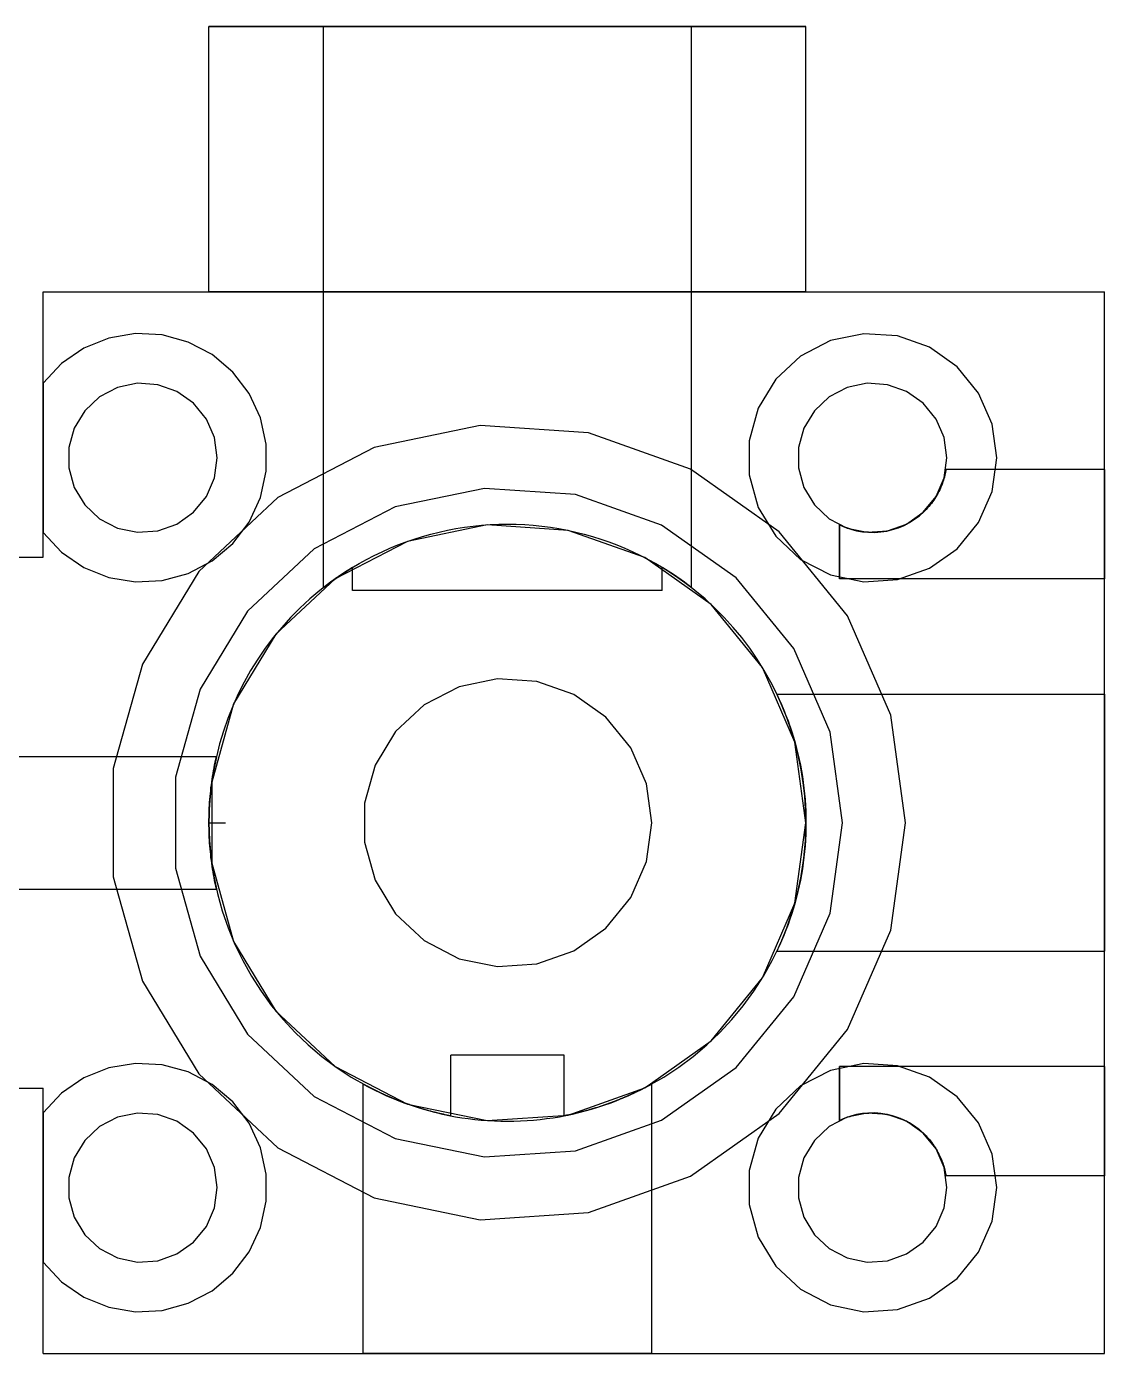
# Model space of a CAD drawing. Header units: millimetres. Extents: x 0 to 258, y -49 to 86.
# Drawn here: x 17.5 to 50, y 42.8 to 82.8 of the extents above; entities that cross this region are included whole.
import ezdxf

# ---------------------------------------------------------------- set-up
doc = ezdxf.new("R2010")
doc.units = ezdxf.units.MM
doc.layers.add('TOP_HIDDEN', color=8, linetype='CONTINUOUS')
doc.layers.add('TOP_VISIBLE', color=7, linetype='Continuous')

msp = doc.modelspace()

# ---------------------------------------------------------------- linework, layer by layer
at = {"layer": 'TOP_HIDDEN'}
for points in [[(41, 82.8), (40.217, 82.8), (39.435, 82.8), (38.652, 82.8), (37.87, 82.8), (37.087, 82.8), (36.304, 82.8), (35.522, 82.8), (34.739, 82.8), (33.957, 82.8), (33.174, 82.8), (32.391, 82.8), (31.609, 82.8), (30.826, 82.8), (30.043, 82.8), (29.261, 82.8), (28.478, 82.8), (27.696, 82.8), (26.913, 82.8), (26.13, 82.8), (25.348, 82.8), (24.565, 82.8), (23.783, 82.8), (23, 82.8)], [(37.55, 82.8), (37.067, 82.8), (36.585, 82.8), (36.102, 82.8), (35.62, 82.8), (35.137, 82.8), (34.654, 82.8), (34.172, 82.8), (33.689, 82.8), (33.207, 82.8), (32.724, 82.8), (32.241, 82.8), (31.759, 82.8), (31.276, 82.8), (30.793, 82.8), (30.311, 82.8), (29.828, 82.8), (29.346, 82.8), (28.863, 82.8), (28.38, 82.8), (27.898, 82.8), (27.415, 82.8), (26.933, 82.8), (26.45, 82.8)], [(26.45, 82.8), (26.691, 82.8), (26.933, 82.8), (27.174, 82.8), (27.415, 82.8), (27.657, 82.8), (27.898, 82.8), (28.139, 82.8), (28.38, 82.8), (28.622, 82.8), (28.863, 82.8), (29.104, 82.8), (29.346, 82.8), (29.587, 82.8), (29.828, 82.8), (30.07, 82.8), (30.311, 82.8), (30.552, 82.8), (30.793, 82.8), (31.035, 82.8), (31.276, 82.8), (31.517, 82.8), (31.759, 82.8), (32, 82.8)], [(26.45, 65.885), (26.45, 82.8)], [(32, 82.8), (32.241, 82.8), (32.483, 82.8), (32.724, 82.8), (32.965, 82.8), (33.207, 82.8), (33.448, 82.8), (33.689, 82.8), (33.93, 82.8), (34.172, 82.8), (34.413, 82.8), (34.654, 82.8), (34.896, 82.8), (35.137, 82.8), (35.378, 82.8), (35.62, 82.8), (35.861, 82.8), (36.102, 82.8), (36.343, 82.8), (36.585, 82.8), (36.826, 82.8), (37.067, 82.8), (37.309, 82.8), (37.55, 82.8)], [(37.55, 65.885), (37.55, 82.8)], [(18, 74.8), (50, 74.8)], [(18, 72.05), (18, 74.8)], [(41, 74.8), (40.217, 74.8), (39.435, 74.8), (38.652, 74.8), (37.87, 74.8), (37.087, 74.8), (36.304, 74.8), (35.522, 74.8), (34.739, 74.8), (33.957, 74.8), (33.174, 74.8), (32.391, 74.8), (31.609, 74.8), (30.826, 74.8), (30.043, 74.8), (29.261, 74.8), (28.478, 74.8), (27.696, 74.8), (26.913, 74.8), (26.13, 74.8), (25.348, 74.8), (24.565, 74.8), (23.783, 74.8), (23, 74.8)], [(23, 74.8), (23.391, 74.8), (23.783, 74.8), (24.174, 74.8), (24.565, 74.8), (24.957, 74.8), (25.348, 74.8), (25.739, 74.8), (26.13, 74.8), (26.522, 74.8), (26.913, 74.8), (27.304, 74.8), (27.696, 74.8), (28.087, 74.8), (28.478, 74.8), (28.87, 74.8), (29.261, 74.8), (29.652, 74.8), (30.043, 74.8), (30.435, 74.8), (30.826, 74.8), (31.217, 74.8), (31.609, 74.8), (32, 74.8)], [(32, 74.8), (32.391, 74.8), (32.783, 74.8), (33.174, 74.8), (33.565, 74.8), (33.957, 74.8), (34.348, 74.8), (34.739, 74.8), (35.13, 74.8), (35.522, 74.8), (35.913, 74.8), (36.304, 74.8), (36.696, 74.8), (37.087, 74.8), (37.478, 74.8), (37.87, 74.8), (38.261, 74.8), (38.652, 74.8), (39.043, 74.8), (39.435, 74.8), (39.826, 74.8), (40.217, 74.8), (40.609, 74.8), (41, 74.8)], [(50, 42.8), (50, 74.8)], [(18, 67.55), (18.555, 66.956), (19.226, 66.496), (19.979, 66.192), (20.781, 66.056), (21.593, 66.097), (22.377, 66.312), (23.097, 66.691), (23.717, 67.216), (24.21, 67.862), (24.553, 68.6), (24.728, 69.394), (24.728, 70.206), (24.553, 71), (24.21, 71.738), (23.717, 72.384), (23.097, 72.909), (22.377, 73.288), (21.593, 73.503), (20.781, 73.544), (19.979, 73.408), (19.226, 73.104), (18.555, 72.644), (18, 72.05)], [(18, 67.55), (18.555, 66.956), (19.226, 66.496), (19.979, 66.192), (20.781, 66.056), (21.593, 66.097), (22.377, 66.312), (23.097, 66.691), (23.717, 67.216), (24.21, 67.862), (24.553, 68.6), (24.728, 69.394), (24.728, 70.206), (24.553, 71), (24.21, 71.738), (23.717, 72.384), (23.097, 72.909), (22.377, 73.288), (21.593, 73.503), (20.781, 73.544), (19.979, 73.408), (19.226, 73.104), (18.555, 72.644), (18, 72.05)], [(46.75, 69.8), (46.611, 70.812), (46.204, 71.748), (45.56, 72.541), (44.725, 73.13), (43.763, 73.472), (42.744, 73.541), (41.744, 73.333), (40.837, 72.864), (40.091, 72.167), (39.56, 71.294), (39.285, 70.311), (39.285, 69.289), (39.56, 68.306), (40.091, 67.433), (40.837, 66.736), (41.744, 66.267), (42.744, 66.059), (43.763, 66.128), (44.725, 66.47), (45.56, 67.059), (46.204, 67.852), (46.611, 68.788), (46.75, 69.8)], [(46.75, 69.8), (46.611, 70.812), (46.204, 71.748), (45.56, 72.541), (44.725, 73.13), (43.763, 73.472), (42.744, 73.541), (41.744, 73.333), (40.837, 72.864), (40.091, 72.167), (39.56, 71.294), (39.285, 70.311), (39.285, 69.289), (39.56, 68.306), (40.091, 67.433), (40.837, 66.736), (41.744, 66.267), (42.744, 66.059), (43.763, 66.128), (44.725, 66.47), (45.56, 67.059), (46.204, 67.852), (46.611, 68.788), (46.75, 69.8)], [(18, 72.05), (18, 67.55)], [(23.25, 69.8), (23.167, 70.407), (22.922, 70.969), (22.536, 71.444), (22.035, 71.798), (21.458, 72.003), (20.846, 72.045), (20.247, 71.92), (19.702, 71.638), (19.255, 71.22), (18.936, 70.696), (18.771, 70.106), (18.771, 69.494), (18.936, 68.904), (19.255, 68.38), (19.702, 67.962), (20.247, 67.68), (20.846, 67.555), (21.458, 67.597), (22.035, 67.802), (22.536, 68.156), (22.922, 68.631), (23.167, 69.193), (23.25, 69.8)], [(45.25, 69.8), (45.167, 70.407), (44.922, 70.969), (44.536, 71.444), (44.035, 71.798), (43.458, 72.003), (42.846, 72.045), (42.247, 71.92), (41.702, 71.638), (41.255, 71.22), (40.936, 70.696), (40.771, 70.106), (40.771, 69.494), (40.936, 68.904), (41.255, 68.38), (41.702, 67.962), (42.247, 67.68), (42.846, 67.555), (43.458, 67.597), (44.035, 67.802), (44.536, 68.156), (44.922, 68.631), (45.167, 69.193), (45.25, 69.8)], [(44, 58.8), (43.555, 62.038), (42.253, 65.035), (40.191, 67.57), (37.521, 69.455), (34.441, 70.549), (31.181, 70.772), (27.981, 70.107), (25.08, 68.604), (22.691, 66.373), (20.993, 63.581), (20.112, 60.434), (20.112, 57.166), (20.993, 54.019), (22.691, 51.227), (25.08, 48.996), (27.981, 47.493), (31.181, 46.828), (34.441, 47.051), (37.521, 48.145), (40.191, 50.03), (42.253, 52.565), (43.555, 55.562), (44, 58.8)], [(45.223, 69.45), (45.222, 69.449), (45.222, 69.448), (45.222, 69.447), (45.222, 69.446), (45.222, 69.445), (45.222, 69.444), (45.221, 69.443), (45.221, 69.442), (45.221, 69.441), (45.221, 69.44), (45.221, 69.438), (45.221, 69.437), (45.22, 69.436), (45.22, 69.435), (45.22, 69.434), (45.22, 69.433), (45.22, 69.432), (45.22, 69.431), (45.219, 69.43), (45.219, 69.429), (45.219, 69.428), (45.219, 69.427), (45.219, 69.426)], [(50, 69.45), (45.223, 69.45)], [(50, 66.15), (50, 66.293), (50, 66.437), (50, 66.58), (50, 66.724), (50, 66.867), (50, 67.011), (50, 67.154), (50, 67.298), (50, 67.441), (50, 67.585), (50, 67.728), (50, 67.872), (50, 68.015), (50, 68.159), (50, 68.302), (50, 68.446), (50, 68.589), (50, 68.733), (50, 68.876), (50, 69.02), (50, 69.163), (50, 69.307), (50, 69.45)], [(50, 69.45), (50, 69.378), (50, 69.307), (50, 69.235), (50, 69.163), (50, 69.091), (50, 69.02), (50, 68.948), (50, 68.876), (50, 68.804), (50, 68.733), (50, 68.661), (50, 68.589), (50, 68.517), (50, 68.446), (50, 68.374), (50, 68.302), (50, 68.23), (50, 68.159), (50, 68.087), (50, 68.015), (50, 67.943), (50, 67.872), (50, 67.8)], [(42.1, 58.8), (41.725, 61.525), (40.63, 64.048), (38.894, 66.181), (36.647, 67.768), (34.055, 68.689), (31.311, 68.876), (28.618, 68.317), (26.176, 67.051), (24.165, 65.174), (22.736, 62.824), (21.994, 60.175), (21.994, 57.425), (22.736, 54.776), (24.165, 52.426), (26.176, 50.549), (28.618, 49.283), (31.311, 48.724), (34.055, 48.911), (36.647, 49.832), (38.894, 51.419), (40.63, 53.552), (41.725, 56.075), (42.1, 58.8)], [(45.057, 68.888), (45.032, 68.834), (45.006, 68.78), (44.978, 68.727), (44.948, 68.675), (44.918, 68.623), (44.886, 68.573), (44.852, 68.523), (44.818, 68.474), (44.782, 68.426), (44.745, 68.379), (44.706, 68.333), (44.667, 68.288), (44.626, 68.245), (44.584, 68.202), (44.541, 68.16), (44.496, 68.12), (44.451, 68.081), (44.405, 68.043), (44.358, 68.006), (44.309, 67.97), (44.26, 67.936), (44.21, 67.903), (44.159, 67.872)], [(32, 67.8), (32.26, 67.796), (32.52, 67.785), (32.779, 67.766), (33.038, 67.74), (33.296, 67.706), (33.552, 67.665), (33.808, 67.617), (34.062, 67.561), (34.314, 67.497), (34.564, 67.427), (34.812, 67.349), (35.058, 67.265), (35.301, 67.173), (35.542, 67.074), (35.779, 66.968), (36.014, 66.855), (36.245, 66.736), (36.472, 66.61), (36.696, 66.478), (36.916, 66.339), (37.132, 66.194), (37.343, 66.042), (37.55, 65.885)], [(44.031, 67.8), (43.949, 67.76), (43.866, 67.723), (43.781, 67.69), (43.695, 67.66), (43.607, 67.634), (43.519, 67.611), (43.43, 67.592), (43.34, 67.576), (43.25, 67.564), (43.159, 67.556), (43.068, 67.551), (42.977, 67.55), (42.886, 67.553), (42.795, 67.559), (42.705, 67.569), (42.615, 67.583), (42.525, 67.601), (42.437, 67.622), (42.349, 67.646), (42.262, 67.674), (42.177, 67.706), (42.093, 67.741), (42.01, 67.78)], [(42.01, 67.78), (42.01, 67.709), (42.01, 67.638), (42.01, 67.567), (42.01, 67.496), (42.01, 67.425), (42.01, 67.354), (42.01, 67.284), (42.01, 67.213), (42.01, 67.142), (42.01, 67.071), (42.01, 67), (42.01, 66.929), (42.01, 66.858), (42.01, 66.788), (42.01, 66.717), (42.01, 66.646), (42.01, 66.575), (42.01, 66.504), (42.01, 66.433), (42.01, 66.363), (42.01, 66.292), (42.01, 66.221), (42.01, 66.15)], [(42.01, 66.15), (42.01, 66.221), (42.01, 66.292), (42.01, 66.363), (42.01, 66.433), (42.01, 66.504), (42.01, 66.575), (42.01, 66.646), (42.01, 66.717), (42.01, 66.788), (42.01, 66.858), (42.01, 66.929), (42.01, 67), (42.01, 67.071), (42.01, 67.142), (42.01, 67.213), (42.01, 67.284), (42.01, 67.354), (42.01, 67.425), (42.01, 67.496), (42.01, 67.567), (42.01, 67.638), (42.01, 67.709), (42.01, 67.78)], [(44.106, 67.841), (44.103, 67.839), (44.1, 67.837), (44.096, 67.835), (44.093, 67.833), (44.09, 67.832), (44.087, 67.83), (44.083, 67.828), (44.08, 67.826), (44.077, 67.824), (44.074, 67.823), (44.07, 67.821), (44.067, 67.819), (44.064, 67.817), (44.06, 67.816), (44.057, 67.814), (44.054, 67.812), (44.051, 67.81), (44.047, 67.809), (44.044, 67.807), (44.041, 67.805), (44.037, 67.803), (44.034, 67.802), (44.031, 67.8)], [(50, 67.8), (50, 67.728), (50, 67.657), (50, 67.585), (50, 67.513), (50, 67.441), (50, 67.37), (50, 67.298), (50, 67.226), (50, 67.154), (50, 67.083), (50, 67.011), (50, 66.939), (50, 66.867), (50, 66.796), (50, 66.724), (50, 66.652), (50, 66.58), (50, 66.509), (50, 66.437), (50, 66.365), (50, 66.293), (50, 66.222), (50, 66.15)], [(18, 66.8), (18, 67.55)], [(0, 66.8), (18, 66.8)], [(27.331, 66.494), (26.992, 66.278), (26.664, 66.048), (26.346, 65.803), (26.04, 65.544), (25.745, 65.271), (25.463, 64.986), (25.194, 64.689), (24.938, 64.38), (24.697, 64.059), (24.47, 63.729), (24.257, 63.388), (24.061, 63.039), (23.88, 62.681), (23.715, 62.315), (23.566, 61.942), (23.435, 61.563), (23.32, 61.179), (23.223, 60.79), (23.143, 60.396), (23.08, 60), (23.036, 59.601), (23.009, 59.201), (23, 58.8)], [(27.326, 66.491), (27.323, 66.489), (27.319, 66.487), (27.316, 66.485), (27.312, 66.483), (27.309, 66.481), (27.305, 66.479), (27.302, 66.476), (27.298, 66.474), (27.295, 66.472), (27.291, 66.47), (27.288, 66.468), (27.284, 66.466), (27.281, 66.464), (27.278, 66.461), (27.274, 66.459), (27.271, 66.457), (27.267, 66.455), (27.264, 66.453), (27.26, 66.451), (27.257, 66.449), (27.253, 66.446), (27.25, 66.444), (27.246, 66.442)], [(37.55, 65.885), (37.513, 65.914), (37.476, 65.942), (37.439, 65.97), (37.402, 65.998), (37.365, 66.026), (37.327, 66.054), (37.29, 66.081), (37.252, 66.109), (37.214, 66.136), (37.176, 66.163), (37.138, 66.189), (37.1, 66.216), (37.061, 66.242), (37.023, 66.268), (36.984, 66.294), (36.945, 66.32), (36.906, 66.345), (36.867, 66.371), (36.828, 66.396), (36.788, 66.421), (36.749, 66.445), (36.709, 66.47), (36.669, 66.494)], [(41, 58.8), (40.991, 59.201), (40.964, 59.601), (40.92, 60), (40.857, 60.396), (40.777, 60.79), (40.68, 61.179), (40.565, 61.563), (40.434, 61.942), (40.285, 62.315), (40.12, 62.681), (39.939, 63.039), (39.743, 63.388), (39.53, 63.729), (39.303, 64.059), (39.062, 64.38), (38.806, 64.689), (38.537, 64.986), (38.255, 65.271), (37.96, 65.544), (37.654, 65.803), (37.336, 66.048), (37.008, 66.278), (36.669, 66.494)], [(26.674, 66.055), (26.664, 66.048), (26.654, 66.04), (26.644, 66.033), (26.634, 66.026), (26.625, 66.018), (26.615, 66.011), (26.605, 66.004), (26.595, 65.997), (26.586, 65.989), (26.576, 65.982), (26.566, 65.974), (26.556, 65.967), (26.547, 65.96), (26.537, 65.952), (26.527, 65.945), (26.518, 65.937), (26.508, 65.93), (26.498, 65.923), (26.489, 65.915), (26.479, 65.908), (26.469, 65.9), (26.46, 65.893), (26.45, 65.885)], [(50, 66.15), (42.01, 66.15)], [(36.669, 65.8), (36.263, 65.8), (35.857, 65.8), (35.451, 65.8), (35.045, 65.8), (34.639, 65.8), (34.233, 65.8), (33.827, 65.8), (33.421, 65.8), (33.015, 65.8), (32.609, 65.8), (32.203, 65.8), (31.797, 65.8), (31.391, 65.8), (30.985, 65.8), (30.579, 65.8), (30.173, 65.8), (29.767, 65.8), (29.361, 65.8), (28.955, 65.8), (28.549, 65.8), (28.143, 65.8), (27.737, 65.8), (27.331, 65.8)], [(36.35, 58.8), (36.189, 59.974), (35.717, 61.06), (34.969, 61.979), (34.001, 62.662), (32.885, 63.059), (31.703, 63.14), (30.543, 62.899), (29.491, 62.354), (28.626, 61.545), (28.01, 60.533), (27.691, 59.392), (27.691, 58.208), (28.01, 57.067), (28.626, 56.055), (29.491, 55.246), (30.543, 54.701), (31.703, 54.46), (32.885, 54.541), (34.001, 54.938), (34.969, 55.621), (35.717, 56.54), (36.189, 57.626), (36.35, 58.8)], [(40.123, 62.675), (50, 62.675)], [(50, 54.925), (50, 55.262), (50, 55.599), (50, 55.936), (50, 56.273), (50, 56.61), (50, 56.947), (50, 57.284), (50, 57.621), (50, 57.958), (50, 58.295), (50, 58.632), (50, 58.968), (50, 59.305), (50, 59.642), (50, 59.979), (50, 60.316), (50, 60.653), (50, 60.99), (50, 61.327), (50, 61.664), (50, 62.001), (50, 62.338), (50, 62.675)], [(50, 62.675), (50, 62.507), (50, 62.338), (50, 62.17), (50, 62.001), (50, 61.833), (50, 61.664), (50, 61.496), (50, 61.327), (50, 61.159), (50, 60.99), (50, 60.822), (50, 60.653), (50, 60.485), (50, 60.316), (50, 60.148), (50, 59.979), (50, 59.811), (50, 59.642), (50, 59.474), (50, 59.305), (50, 59.137), (50, 58.968), (50, 58.8)], [(40.295, 62.291), (40.295, 62.291), (40.295, 62.291), (40.295, 62.292), (40.295, 62.292), (40.295, 62.292), (40.295, 62.292), (40.295, 62.292), (40.295, 62.293), (40.295, 62.293), (40.294, 62.293), (40.294, 62.293), (40.294, 62.294), (40.294, 62.294), (40.294, 62.294), (40.294, 62.294), (40.294, 62.294), (40.294, 62.295), (40.294, 62.295), (40.294, 62.295), (40.294, 62.295), (40.293, 62.296), (40.293, 62.296), (40.293, 62.296)], [(40.485, 61.8), (40.484, 61.802), (40.484, 61.805), (40.483, 61.807), (40.482, 61.809), (40.481, 61.811), (40.481, 61.813), (40.48, 61.815), (40.479, 61.817), (40.478, 61.819), (40.478, 61.821), (40.477, 61.823), (40.476, 61.825), (40.475, 61.828), (40.475, 61.83), (40.474, 61.832), (40.473, 61.834), (40.472, 61.836), (40.472, 61.838), (40.471, 61.84), (40.47, 61.842), (40.469, 61.844), (40.469, 61.846), (40.468, 61.848)], [(13.177, 60.8), (23.225, 60.8)], [(23, 58.8), (23.016, 58.26), (23.065, 57.723), (23.145, 57.189), (23.258, 56.661), (23.402, 56.141), (23.577, 55.63), (23.782, 55.131), (24.017, 54.645), (24.28, 54.174), (24.571, 53.719), (24.889, 53.283), (25.233, 52.867), (25.601, 52.472), (25.992, 52.099), (26.404, 51.751), (26.837, 51.428), (27.288, 51.132), (27.756, 50.863), (28.24, 50.623), (28.736, 50.413), (29.245, 50.232), (29.764, 50.082), (30.29, 49.964)], [(33.71, 49.964), (34.236, 50.082), (34.755, 50.232), (35.264, 50.413), (35.76, 50.623), (36.244, 50.863), (36.712, 51.132), (37.163, 51.428), (37.596, 51.751), (38.008, 52.099), (38.399, 52.472), (38.767, 52.867), (39.111, 53.283), (39.429, 53.719), (39.72, 54.174), (39.983, 54.645), (40.218, 55.131), (40.423, 55.63), (40.598, 56.141), (40.742, 56.661), (40.855, 57.189), (40.935, 57.723), (40.984, 58.26), (41, 58.8)], [(50, 58.8), (50, 58.632), (50, 58.463), (50, 58.295), (50, 58.126), (50, 57.958), (50, 57.789), (50, 57.621), (50, 57.452), (50, 57.284), (50, 57.115), (50, 56.947), (50, 56.778), (50, 56.61), (50, 56.441), (50, 56.273), (50, 56.104), (50, 55.936), (50, 55.767), (50, 55.599), (50, 55.43), (50, 55.262), (50, 55.093), (50, 54.925)], [(13.177, 56.8), (23.225, 56.8)], [(40.467, 55.748), (40.467, 55.748), (40.467, 55.749), (40.467, 55.75), (40.468, 55.751), (40.468, 55.752), (40.468, 55.752), (40.469, 55.753), (40.469, 55.754), (40.469, 55.755), (40.469, 55.756), (40.47, 55.756), (40.47, 55.757), (40.47, 55.758), (40.471, 55.759), (40.471, 55.76), (40.471, 55.761), (40.472, 55.761), (40.472, 55.762), (40.472, 55.763), (40.472, 55.764), (40.473, 55.765), (40.473, 55.765), (40.473, 55.766)], [(40.272, 55.255), (40.273, 55.257), (40.274, 55.259), (40.275, 55.262), (40.276, 55.264), (40.277, 55.266), (40.278, 55.269), (40.279, 55.271), (40.28, 55.273), (40.281, 55.276), (40.282, 55.278), (40.283, 55.281), (40.284, 55.283), (40.285, 55.285), (40.286, 55.288), (40.287, 55.29), (40.288, 55.292), (40.289, 55.295), (40.29, 55.297), (40.291, 55.3), (40.292, 55.302), (40.293, 55.304), (40.294, 55.307), (40.295, 55.309)], [(40.123, 54.925), (50, 54.925)], [(33.71, 51.79), (33.561, 51.79), (33.412, 51.79), (33.264, 51.79), (33.115, 51.79), (32.966, 51.79), (32.818, 51.79), (32.669, 51.79), (32.52, 51.79), (32.372, 51.79), (32.223, 51.79), (32.074, 51.79), (31.926, 51.79), (31.777, 51.79), (31.628, 51.79), (31.48, 51.79), (31.331, 51.79), (31.182, 51.79), (31.034, 51.79), (30.885, 51.79), (30.736, 51.79), (30.588, 51.79), (30.439, 51.79), (30.29, 51.79)], [(18, 45.55), (18.555, 44.956), (19.226, 44.496), (19.979, 44.192), (20.781, 44.056), (21.593, 44.097), (22.377, 44.312), (23.097, 44.691), (23.717, 45.216), (24.21, 45.862), (24.553, 46.6), (24.728, 47.394), (24.728, 48.206), (24.553, 49), (24.21, 49.738), (23.717, 50.384), (23.097, 50.909), (22.377, 51.288), (21.593, 51.503), (20.781, 51.544), (19.979, 51.408), (19.226, 51.104), (18.555, 50.644), (18, 50.05)], [(18, 45.55), (18.555, 44.956), (19.226, 44.496), (19.979, 44.192), (20.781, 44.056), (21.593, 44.097), (22.377, 44.312), (23.097, 44.691), (23.717, 45.216), (24.21, 45.862), (24.553, 46.6), (24.728, 47.394), (24.728, 48.206), (24.553, 49), (24.21, 49.738), (23.717, 50.384), (23.097, 50.909), (22.377, 51.288), (21.593, 51.503), (20.781, 51.544), (19.979, 51.408), (19.226, 51.104), (18.555, 50.644), (18, 50.05)], [(46.75, 47.8), (46.611, 48.812), (46.204, 49.748), (45.56, 50.541), (44.725, 51.13), (43.763, 51.472), (42.744, 51.541), (41.744, 51.333), (40.837, 50.864), (40.091, 50.167), (39.56, 49.294), (39.285, 48.311), (39.285, 47.289), (39.56, 46.306), (40.091, 45.433), (40.837, 44.736), (41.744, 44.267), (42.744, 44.059), (43.763, 44.128), (44.725, 44.47), (45.56, 45.059), (46.204, 45.852), (46.611, 46.788), (46.75, 47.8)], [(46.75, 47.8), (46.611, 48.812), (46.204, 49.748), (45.56, 50.541), (44.725, 51.13), (43.763, 51.472), (42.744, 51.541), (41.744, 51.333), (40.837, 50.864), (40.091, 50.167), (39.56, 49.294), (39.285, 48.311), (39.285, 47.289), (39.56, 46.306), (40.091, 45.433), (40.837, 44.736), (41.744, 44.267), (42.744, 44.059), (43.763, 44.128), (44.725, 44.47), (45.56, 45.059), (46.204, 45.852), (46.611, 46.788), (46.75, 47.8)], [(42.01, 49.82), (42.01, 49.891), (42.01, 49.962), (42.01, 50.033), (42.01, 50.104), (42.01, 50.175), (42.01, 50.246), (42.01, 50.316), (42.01, 50.387), (42.01, 50.458), (42.01, 50.529), (42.01, 50.6), (42.01, 50.671), (42.01, 50.742), (42.01, 50.812), (42.01, 50.883), (42.01, 50.954), (42.01, 51.025), (42.01, 51.096), (42.01, 51.167), (42.01, 51.237), (42.01, 51.308), (42.01, 51.379), (42.01, 51.45)], [(42.01, 51.45), (42.01, 51.379), (42.01, 51.308), (42.01, 51.237), (42.01, 51.167), (42.01, 51.096), (42.01, 51.025), (42.01, 50.954), (42.01, 50.883), (42.01, 50.812), (42.01, 50.742), (42.01, 50.671), (42.01, 50.6), (42.01, 50.529), (42.01, 50.458), (42.01, 50.387), (42.01, 50.316), (42.01, 50.246), (42.01, 50.175), (42.01, 50.104), (42.01, 50.033), (42.01, 49.962), (42.01, 49.891), (42.01, 49.82)], [(50, 51.45), (42.01, 51.45)], [(50, 48.15), (50, 48.293), (50, 48.437), (50, 48.58), (50, 48.724), (50, 48.867), (50, 49.011), (50, 49.154), (50, 49.298), (50, 49.441), (50, 49.585), (50, 49.728), (50, 49.872), (50, 50.015), (50, 50.159), (50, 50.302), (50, 50.446), (50, 50.589), (50, 50.733), (50, 50.876), (50, 51.02), (50, 51.163), (50, 51.307), (50, 51.45)], [(50, 51.45), (50, 51.378), (50, 51.307), (50, 51.235), (50, 51.163), (50, 51.091), (50, 51.02), (50, 50.948), (50, 50.876), (50, 50.804), (50, 50.733), (50, 50.661), (50, 50.589), (50, 50.517), (50, 50.446), (50, 50.374), (50, 50.302), (50, 50.23), (50, 50.159), (50, 50.087), (50, 50.015), (50, 49.943), (50, 49.872), (50, 49.8)], [(0, 50.8), (18, 50.8)], [(18, 50.05), (18, 50.8)], [(27.65, 50.921), (27.824, 50.828), (28, 50.738), (28.177, 50.652), (28.357, 50.57), (28.538, 50.492), (28.721, 50.418), (28.906, 50.349), (29.092, 50.283), (29.28, 50.221), (29.468, 50.163), (29.658, 50.11), (29.85, 50.061), (30.042, 50.016), (30.235, 49.975), (30.429, 49.938), (30.624, 49.906), (30.819, 49.878), (31.015, 49.854), (31.211, 49.835), (31.408, 49.819), (31.605, 49.809), (31.803, 49.802), (32, 49.8)], [(27.65, 42.8), (27.65, 50.921)], [(36.35, 50.921), (36.341, 50.916), (36.333, 50.912), (36.324, 50.907), (36.316, 50.902), (36.307, 50.898), (36.299, 50.893), (36.29, 50.888), (36.282, 50.884), (36.273, 50.879), (36.265, 50.875), (36.256, 50.87), (36.247, 50.865), (36.239, 50.861), (36.23, 50.856), (36.222, 50.852), (36.213, 50.847), (36.205, 50.843), (36.196, 50.838), (36.187, 50.833), (36.179, 50.829), (36.17, 50.824), (36.162, 50.82), (36.153, 50.815)], [(36.35, 42.8), (36.35, 50.921)], [(35.272, 50.416), (35.244, 50.405), (35.216, 50.394), (35.189, 50.384), (35.161, 50.373), (35.133, 50.363), (35.105, 50.353), (35.077, 50.342), (35.049, 50.332), (35.022, 50.322), (34.994, 50.312), (34.966, 50.303), (34.938, 50.293), (34.909, 50.283), (34.881, 50.274), (34.853, 50.264), (34.825, 50.255), (34.797, 50.246), (34.769, 50.236), (34.74, 50.227), (34.712, 50.218), (34.684, 50.209), (34.656, 50.201), (34.627, 50.192)], [(35.859, 50.669), (35.849, 50.665), (35.839, 50.66), (35.829, 50.655), (35.818, 50.65), (35.808, 50.645), (35.798, 50.641), (35.788, 50.636), (35.777, 50.631), (35.767, 50.626), (35.757, 50.622), (35.747, 50.617), (35.736, 50.612), (35.726, 50.607), (35.716, 50.603), (35.705, 50.598), (35.695, 50.593), (35.685, 50.589), (35.674, 50.584), (35.664, 50.58), (35.654, 50.575), (35.643, 50.57), (35.633, 50.566), (35.623, 50.561)], [(36.05, 50.763), (36.047, 50.761), (36.043, 50.759), (36.039, 50.757), (36.035, 50.755), (36.032, 50.753), (36.028, 50.752), (36.024, 50.75), (36.02, 50.748), (36.016, 50.746), (36.013, 50.744), (36.009, 50.742), (36.005, 50.74), (36.001, 50.738), (35.997, 50.736), (35.994, 50.735), (35.99, 50.733), (35.986, 50.731), (35.982, 50.729), (35.978, 50.727), (35.975, 50.725), (35.971, 50.723), (35.967, 50.721), (35.963, 50.72)], [(18, 50.05), (18, 45.55)], [(23.25, 47.8), (23.167, 48.407), (22.922, 48.969), (22.536, 49.444), (22.035, 49.798), (21.458, 50.003), (20.846, 50.045), (20.247, 49.92), (19.702, 49.638), (19.255, 49.22), (18.936, 48.696), (18.771, 48.106), (18.771, 47.494), (18.936, 46.904), (19.255, 46.38), (19.702, 45.962), (20.247, 45.68), (20.846, 45.555), (21.458, 45.597), (22.035, 45.802), (22.536, 46.156), (22.922, 46.631), (23.167, 47.193), (23.25, 47.8)], [(29.045, 50.299), (29.045, 50.299), (29.044, 50.299), (29.044, 50.299), (29.044, 50.299), (29.044, 50.299), (29.044, 50.299), (29.044, 50.299), (29.044, 50.299), (29.044, 50.299), (29.044, 50.299), (29.044, 50.299), (29.043, 50.299), (29.043, 50.299), (29.043, 50.3), (29.043, 50.3), (29.043, 50.3), (29.043, 50.3), (29.043, 50.3), (29.043, 50.3), (29.043, 50.3), (29.043, 50.3), (29.043, 50.3), (29.042, 50.3)], [(34.467, 50.145), (34.437, 50.136), (34.408, 50.128), (34.379, 50.12), (34.35, 50.112), (34.32, 50.104), (34.291, 50.096), (34.261, 50.089), (34.232, 50.081), (34.203, 50.074), (34.173, 50.066), (34.144, 50.059), (34.114, 50.052), (34.084, 50.045), (34.055, 50.038), (34.025, 50.031), (33.996, 50.024), (33.966, 50.017), (33.936, 50.011), (33.907, 50.004), (33.877, 49.998), (33.847, 49.992), (33.817, 49.985), (33.788, 49.979)], [(45.25, 47.8), (45.167, 48.407), (44.922, 48.969), (44.536, 49.444), (44.035, 49.798), (43.458, 50.003), (42.846, 50.045), (42.247, 49.92), (41.702, 49.638), (41.255, 49.22), (40.936, 48.696), (40.771, 48.106), (40.771, 47.494), (40.936, 46.904), (41.255, 46.38), (41.702, 45.962), (42.247, 45.68), (42.846, 45.555), (43.458, 45.597), (44.035, 45.802), (44.536, 46.156), (44.922, 46.631), (45.167, 47.193), (45.25, 47.8)], [(42.01, 49.82), (42.062, 49.845), (42.114, 49.868), (42.167, 49.89), (42.221, 49.911), (42.275, 49.93), (42.329, 49.948), (42.384, 49.964), (42.439, 49.979), (42.495, 49.993), (42.551, 50.005), (42.607, 50.015), (42.664, 50.025), (42.72, 50.033), (42.777, 50.039), (42.834, 50.044), (42.892, 50.047), (42.949, 50.049), (43.006, 50.05), (43.063, 50.049), (43.121, 50.047), (43.178, 50.043), (43.235, 50.038), (43.292, 50.031)], [(33.788, 49.979), (33.784, 49.979), (33.781, 49.978), (33.777, 49.977), (33.774, 49.977), (33.771, 49.976), (33.767, 49.975), (33.764, 49.975), (33.76, 49.974), (33.757, 49.973), (33.754, 49.973), (33.75, 49.972), (33.747, 49.971), (33.743, 49.97), (33.74, 49.97), (33.737, 49.969), (33.733, 49.968), (33.73, 49.968), (33.727, 49.967), (33.723, 49.966), (33.72, 49.966), (33.716, 49.965), (33.713, 49.965), (33.71, 49.964)], [(43.636, 49.958), (43.637, 49.958), (43.638, 49.958), (43.638, 49.958), (43.639, 49.957), (43.64, 49.957), (43.64, 49.957), (43.641, 49.957), (43.642, 49.957), (43.642, 49.956), (43.643, 49.956), (43.644, 49.956), (43.644, 49.956), (43.645, 49.956), (43.646, 49.955), (43.646, 49.955), (43.647, 49.955), (43.648, 49.955), (43.649, 49.954), (43.649, 49.954), (43.65, 49.954), (43.651, 49.954), (43.651, 49.954), (43.652, 49.953)], [(44.031, 49.8), (44.037, 49.797), (44.043, 49.794), (44.049, 49.79), (44.056, 49.787), (44.062, 49.784), (44.068, 49.78), (44.074, 49.777), (44.08, 49.774), (44.087, 49.77), (44.093, 49.767), (44.099, 49.763), (44.105, 49.76), (44.111, 49.756), (44.117, 49.753), (44.123, 49.749), (44.13, 49.746), (44.136, 49.742), (44.142, 49.739), (44.148, 49.735), (44.154, 49.732), (44.16, 49.728), (44.166, 49.724), (44.172, 49.721)], [(50, 49.8), (50, 49.728), (50, 49.657), (50, 49.585), (50, 49.513), (50, 49.441), (50, 49.37), (50, 49.298), (50, 49.226), (50, 49.154), (50, 49.083), (50, 49.011), (50, 48.939), (50, 48.867), (50, 48.796), (50, 48.724), (50, 48.652), (50, 48.58), (50, 48.509), (50, 48.437), (50, 48.365), (50, 48.293), (50, 48.222), (50, 48.15)], [(44.855, 49.073), (44.86, 49.066), (44.864, 49.06), (44.869, 49.053), (44.874, 49.046), (44.878, 49.039), (44.883, 49.032), (44.887, 49.025), (44.892, 49.018), (44.896, 49.011), (44.901, 49.004), (44.905, 48.997), (44.909, 48.99), (44.914, 48.983), (44.918, 48.976), (44.922, 48.969), (44.927, 48.962), (44.931, 48.955), (44.935, 48.948), (44.939, 48.941), (44.943, 48.934), (44.948, 48.927), (44.952, 48.92), (44.956, 48.912)], [(45.159, 48.433), (45.163, 48.421), (45.166, 48.409), (45.17, 48.396), (45.173, 48.384), (45.176, 48.372), (45.179, 48.36), (45.182, 48.348), (45.185, 48.335), (45.188, 48.323), (45.191, 48.311), (45.194, 48.299), (45.197, 48.286), (45.2, 48.274), (45.202, 48.262), (45.205, 48.249), (45.207, 48.237), (45.21, 48.225), (45.212, 48.212), (45.214, 48.2), (45.216, 48.187), (45.219, 48.175), (45.221, 48.162), (45.223, 48.15)], [(50, 48.15), (45.223, 48.15)], [(18, 42.8), (18, 45.55)], [(18, 42.8), (50, 42.8)], [(36.35, 42.8), (35.972, 42.8), (35.593, 42.8), (35.215, 42.8), (34.837, 42.8), (34.459, 42.8), (34.08, 42.8), (33.702, 42.8), (33.324, 42.8), (32.946, 42.8), (32.567, 42.8), (32.189, 42.8), (31.811, 42.8), (31.433, 42.8), (31.054, 42.8), (30.676, 42.8), (30.298, 42.8), (29.92, 42.8), (29.541, 42.8), (29.163, 42.8), (28.785, 42.8), (28.407, 42.8), (28.028, 42.8), (27.65, 42.8)], [(27.65, 42.8), (27.839, 42.8), (28.028, 42.8), (28.217, 42.8), (28.407, 42.8), (28.596, 42.8), (28.785, 42.8), (28.974, 42.8), (29.163, 42.8), (29.352, 42.8), (29.541, 42.8), (29.73, 42.8), (29.92, 42.8), (30.109, 42.8), (30.298, 42.8), (30.487, 42.8), (30.676, 42.8), (30.865, 42.8), (31.054, 42.8), (31.243, 42.8), (31.433, 42.8), (31.622, 42.8), (31.811, 42.8), (32, 42.8)], [(32, 42.8), (32.189, 42.8), (32.378, 42.8), (32.567, 42.8), (32.757, 42.8), (32.946, 42.8), (33.135, 42.8), (33.324, 42.8), (33.513, 42.8), (33.702, 42.8), (33.891, 42.8), (34.08, 42.8), (34.27, 42.8), (34.459, 42.8), (34.648, 42.8), (34.837, 42.8), (35.026, 42.8), (35.215, 42.8), (35.404, 42.8), (35.593, 42.8), (35.783, 42.8), (35.972, 42.8), (36.161, 42.8), (36.35, 42.8)]]:
    msp.add_lwpolyline(points, dxfattribs=at)
at = {"layer": 'TOP_VISIBLE'}
for points in [[(23, 82.8), (23.391, 82.8), (23.783, 82.8), (24.174, 82.8), (24.565, 82.8), (24.957, 82.8), (25.348, 82.8), (25.739, 82.8), (26.13, 82.8), (26.522, 82.8), (26.913, 82.8), (27.304, 82.8), (27.696, 82.8), (28.087, 82.8), (28.478, 82.8), (28.87, 82.8), (29.261, 82.8), (29.652, 82.8), (30.043, 82.8), (30.435, 82.8), (30.826, 82.8), (31.217, 82.8), (31.609, 82.8), (32, 82.8)], [(23, 74.8), (23, 82.8)], [(32, 82.8), (32.391, 82.8), (32.783, 82.8), (33.174, 82.8), (33.565, 82.8), (33.957, 82.8), (34.348, 82.8), (34.739, 82.8), (35.13, 82.8), (35.522, 82.8), (35.913, 82.8), (36.304, 82.8), (36.696, 82.8), (37.087, 82.8), (37.478, 82.8), (37.87, 82.8), (38.261, 82.8), (38.652, 82.8), (39.043, 82.8), (39.435, 82.8), (39.826, 82.8), (40.217, 82.8), (40.609, 82.8), (41, 82.8)], [(41, 74.8), (41, 82.8)], [(18, 74.8), (50, 74.8)], [(18, 66.8), (18, 74.8)], [(50, 42.8), (50, 74.8)], [(23.25, 69.8), (23.167, 70.407), (22.922, 70.969), (22.536, 71.444), (22.035, 71.798), (21.458, 72.003), (20.846, 72.045), (20.247, 71.92), (19.702, 71.638), (19.255, 71.22), (18.936, 70.696), (18.771, 70.106), (18.771, 69.494), (18.936, 68.904), (19.255, 68.38), (19.702, 67.962), (20.247, 67.68), (20.846, 67.555), (21.458, 67.597), (22.035, 67.802), (22.536, 68.156), (22.922, 68.631), (23.167, 69.193), (23.25, 69.8)], [(45.25, 69.8), (45.167, 70.407), (44.922, 70.969), (44.536, 71.444), (44.035, 71.798), (43.458, 72.003), (42.846, 72.045), (42.247, 71.92), (41.702, 71.638), (41.255, 71.22), (40.936, 70.696), (40.771, 70.106), (40.771, 69.494), (40.936, 68.904), (41.255, 68.38), (41.702, 67.962), (42.247, 67.68), (42.846, 67.555), (43.458, 67.597), (44.035, 67.802), (44.536, 68.156), (44.922, 68.631), (45.167, 69.193), (45.25, 69.8)], [(44, 58.8), (43.555, 62.038), (42.253, 65.035), (40.191, 67.57), (37.521, 69.455), (34.441, 70.549), (31.181, 70.772), (27.981, 70.107), (25.08, 68.604), (22.691, 66.373), (20.993, 63.581), (20.112, 60.434), (20.112, 57.166), (20.993, 54.019), (22.691, 51.227), (25.08, 48.996), (27.981, 47.493), (31.181, 46.828), (34.441, 47.051), (37.521, 48.145), (40.191, 50.03), (42.253, 52.565), (43.555, 55.562), (44, 58.8)], [(42.01, 67.78), (42.177, 67.706), (42.35, 67.646), (42.527, 67.6), (42.708, 67.569), (42.89, 67.553), (43.073, 67.551), (43.255, 67.565), (43.436, 67.593), (43.614, 67.635), (43.787, 67.692), (43.956, 67.763), (44.118, 67.848), (44.273, 67.945), (44.42, 68.054), (44.557, 68.175), (44.684, 68.307), (44.799, 68.449), (44.903, 68.6), (44.994, 68.758), (45.072, 68.924), (45.137, 69.095), (45.187, 69.271), (45.223, 69.45)], [(45.219, 69.426), (45.214, 69.402), (45.21, 69.378), (45.205, 69.354), (45.2, 69.33), (45.195, 69.306), (45.19, 69.282), (45.184, 69.258), (45.178, 69.235), (45.172, 69.211), (45.165, 69.187), (45.158, 69.164), (45.151, 69.14), (45.144, 69.117), (45.136, 69.094), (45.128, 69.071), (45.12, 69.047), (45.112, 69.024), (45.104, 69.001), (45.095, 68.979), (45.086, 68.956), (45.076, 68.933), (45.067, 68.911), (45.057, 68.888)], [(42.1, 58.8), (41.725, 61.525), (40.63, 64.048), (38.894, 66.181), (36.647, 67.768), (34.055, 68.689), (31.311, 68.876), (28.618, 68.317), (26.176, 67.051), (24.165, 65.174), (22.736, 62.824), (21.994, 60.175), (21.994, 57.425), (22.736, 54.776), (24.165, 52.426), (26.176, 50.549), (28.618, 49.283), (31.311, 48.724), (34.055, 48.911), (36.647, 49.832), (38.894, 51.419), (40.63, 53.552), (41.725, 56.075), (42.1, 58.8)], [(41, 58.8), (40.666, 61.228), (39.69, 63.476), (38.143, 65.378), (36.141, 66.791), (33.831, 67.612), (31.386, 67.779), (28.986, 67.28), (26.81, 66.153), (25.019, 64.48), (23.745, 62.386), (23.084, 60.025), (23.084, 57.575), (23.745, 55.214), (25.019, 53.12), (26.81, 51.447), (28.986, 50.32), (31.386, 49.821), (33.831, 49.988), (36.141, 50.809), (38.143, 52.222), (39.69, 54.124), (40.666, 56.372), (41, 58.8)], [(26.45, 65.885), (26.657, 66.042), (26.868, 66.194), (27.084, 66.339), (27.304, 66.478), (27.528, 66.61), (27.755, 66.736), (27.986, 66.855), (28.221, 66.968), (28.458, 67.074), (28.699, 67.173), (28.942, 67.265), (29.188, 67.349), (29.436, 67.427), (29.686, 67.497), (29.938, 67.561), (30.192, 67.617), (30.448, 67.665), (30.704, 67.706), (30.962, 67.74), (31.221, 67.766), (31.48, 67.785), (31.74, 67.796), (32, 67.8)], [(44.159, 67.872), (44.157, 67.87), (44.155, 67.869), (44.152, 67.868), (44.15, 67.866), (44.148, 67.865), (44.145, 67.863), (44.143, 67.862), (44.141, 67.861), (44.139, 67.859), (44.136, 67.858), (44.134, 67.857), (44.132, 67.855), (44.129, 67.854), (44.127, 67.853), (44.125, 67.851), (44.122, 67.85), (44.12, 67.849), (44.118, 67.847), (44.115, 67.846), (44.113, 67.845), (44.111, 67.843), (44.109, 67.842), (44.106, 67.841)], [(0, 66.8), (18, 66.8)], [(27.246, 66.442), (27.221, 66.426), (27.195, 66.41), (27.17, 66.394), (27.145, 66.378), (27.119, 66.362), (27.094, 66.345), (27.069, 66.329), (27.044, 66.312), (27.019, 66.296), (26.994, 66.279), (26.969, 66.262), (26.944, 66.245), (26.919, 66.229), (26.894, 66.212), (26.87, 66.194), (26.845, 66.177), (26.82, 66.16), (26.796, 66.143), (26.771, 66.125), (26.747, 66.108), (26.722, 66.09), (26.698, 66.073), (26.674, 66.055)], [(27.331, 66.494), (27.33, 66.494), (27.33, 66.494), (27.33, 66.494), (27.33, 66.494), (27.33, 66.493), (27.33, 66.493), (27.329, 66.493), (27.329, 66.493), (27.329, 66.493), (27.329, 66.493), (27.329, 66.493), (27.328, 66.493), (27.328, 66.492), (27.328, 66.492), (27.328, 66.492), (27.328, 66.492), (27.327, 66.492), (27.327, 66.492), (27.327, 66.492), (27.327, 66.492), (27.327, 66.492), (27.326, 66.491), (27.326, 66.491)], [(27.331, 65.8), (27.331, 66.494)], [(36.669, 65.8), (36.669, 66.494)], [(36.669, 65.8), (27.331, 65.8)], [(36.35, 58.8), (36.189, 59.974), (35.717, 61.06), (34.969, 61.979), (34.001, 62.662), (32.885, 63.059), (31.703, 63.14), (30.543, 62.899), (29.491, 62.354), (28.626, 61.545), (28.01, 60.533), (27.691, 59.392), (27.691, 58.208), (28.01, 57.067), (28.626, 56.055), (29.491, 55.246), (30.543, 54.701), (31.703, 54.46), (32.885, 54.541), (34.001, 54.938), (34.969, 55.621), (35.717, 56.54), (36.189, 57.626), (36.35, 58.8)], [(40.293, 62.296), (40.286, 62.313), (40.279, 62.329), (40.272, 62.346), (40.265, 62.363), (40.258, 62.379), (40.251, 62.396), (40.243, 62.412), (40.236, 62.429), (40.229, 62.445), (40.221, 62.462), (40.214, 62.478), (40.207, 62.495), (40.199, 62.511), (40.192, 62.528), (40.184, 62.544), (40.177, 62.561), (40.169, 62.577), (40.162, 62.593), (40.154, 62.61), (40.146, 62.626), (40.139, 62.642), (40.131, 62.659), (40.123, 62.675)], [(40.123, 62.675), (40.197, 62.517), (40.267, 62.358), (40.334, 62.197), (40.398, 62.035), (40.459, 61.872), (40.517, 61.708), (40.572, 61.542), (40.623, 61.376), (40.672, 61.209), (40.717, 61.04), (40.758, 60.871), (40.797, 60.701), (40.832, 60.531), (40.864, 60.36), (40.892, 60.188), (40.918, 60.015), (40.939, 59.843), (40.958, 59.67), (40.973, 59.496), (40.985, 59.322), (40.993, 59.148), (40.998, 58.974), (41, 58.8)], [(40.468, 61.848), (40.461, 61.868), (40.454, 61.887), (40.447, 61.907), (40.44, 61.926), (40.432, 61.945), (40.425, 61.965), (40.418, 61.984), (40.411, 62.003), (40.403, 62.023), (40.396, 62.042), (40.388, 62.061), (40.381, 62.08), (40.373, 62.1), (40.366, 62.119), (40.358, 62.138), (40.35, 62.157), (40.343, 62.176), (40.335, 62.196), (40.327, 62.215), (40.319, 62.234), (40.311, 62.253), (40.303, 62.272), (40.295, 62.291)], [(41, 58.8), (40.999, 58.933), (40.996, 59.066), (40.991, 59.199), (40.984, 59.332), (40.975, 59.464), (40.965, 59.597), (40.952, 59.729), (40.937, 59.862), (40.921, 59.993), (40.902, 60.125), (40.881, 60.257), (40.859, 60.388), (40.834, 60.518), (40.808, 60.649), (40.78, 60.779), (40.75, 60.908), (40.717, 61.037), (40.683, 61.166), (40.648, 61.294), (40.61, 61.421), (40.57, 61.548), (40.529, 61.675), (40.485, 61.8)], [(23, 58.8), (23, 58.888), (23.002, 58.975), (23.004, 59.063), (23.007, 59.151), (23.011, 59.238), (23.015, 59.326), (23.021, 59.413), (23.027, 59.501), (23.035, 59.588), (23.043, 59.675), (23.052, 59.763), (23.061, 59.85), (23.072, 59.937), (23.084, 60.024), (23.096, 60.111), (23.109, 60.197), (23.123, 60.284), (23.138, 60.37), (23.154, 60.457), (23.17, 60.543), (23.188, 60.629), (23.206, 60.714), (23.225, 60.8)], [(23.225, 60.8), (23.206, 60.714), (23.188, 60.629), (23.17, 60.543), (23.154, 60.457), (23.138, 60.37), (23.123, 60.284), (23.109, 60.197), (23.096, 60.111), (23.084, 60.024), (23.072, 59.937), (23.061, 59.85), (23.052, 59.763), (23.043, 59.675), (23.035, 59.588), (23.027, 59.501), (23.021, 59.413), (23.015, 59.326), (23.011, 59.238), (23.007, 59.151), (23.004, 59.063), (23.002, 58.975), (23, 58.888), (23, 58.8)], [(23, 58.8), (23, 58.712), (23.002, 58.625), (23.004, 58.537), (23.007, 58.449), (23.011, 58.362), (23.015, 58.274), (23.021, 58.187), (23.027, 58.099), (23.035, 58.012), (23.043, 57.925), (23.052, 57.837), (23.061, 57.75), (23.072, 57.663), (23.084, 57.576), (23.096, 57.489), (23.109, 57.403), (23.123, 57.316), (23.138, 57.23), (23.154, 57.143), (23.17, 57.057), (23.188, 56.971), (23.206, 56.886), (23.225, 56.8)], [(23.225, 56.8), (23.206, 56.886), (23.188, 56.971), (23.17, 57.057), (23.154, 57.143), (23.138, 57.23), (23.123, 57.316), (23.109, 57.403), (23.096, 57.489), (23.084, 57.576), (23.072, 57.663), (23.061, 57.75), (23.052, 57.837), (23.043, 57.925), (23.035, 58.012), (23.027, 58.099), (23.021, 58.187), (23.015, 58.274), (23.011, 58.362), (23.007, 58.449), (23.004, 58.537), (23.002, 58.625), (23, 58.712), (23, 58.8)], [(23, 58.8), (23.5, 58.8)], [(41, 58.8), (40.998, 58.626), (40.993, 58.452), (40.985, 58.278), (40.973, 58.104), (40.958, 57.93), (40.939, 57.757), (40.918, 57.585), (40.892, 57.412), (40.864, 57.24), (40.832, 57.069), (40.797, 56.899), (40.758, 56.729), (40.717, 56.56), (40.672, 56.391), (40.623, 56.224), (40.572, 56.058), (40.517, 55.892), (40.459, 55.728), (40.398, 55.565), (40.334, 55.403), (40.267, 55.242), (40.197, 55.083), (40.123, 54.925)], [(40.473, 55.766), (40.518, 55.893), (40.56, 56.021), (40.601, 56.149), (40.639, 56.278), (40.676, 56.407), (40.711, 56.537), (40.744, 56.668), (40.775, 56.799), (40.804, 56.93), (40.831, 57.062), (40.856, 57.194), (40.879, 57.327), (40.9, 57.46), (40.919, 57.593), (40.936, 57.726), (40.951, 57.86), (40.964, 57.994), (40.975, 58.128), (40.984, 58.262), (40.991, 58.397), (40.996, 58.531), (40.999, 58.665), (41, 58.8)], [(40.295, 55.309), (40.303, 55.328), (40.311, 55.347), (40.319, 55.366), (40.327, 55.385), (40.335, 55.404), (40.342, 55.423), (40.35, 55.442), (40.358, 55.461), (40.365, 55.48), (40.373, 55.499), (40.38, 55.518), (40.388, 55.537), (40.395, 55.556), (40.402, 55.575), (40.41, 55.594), (40.417, 55.613), (40.424, 55.632), (40.431, 55.652), (40.438, 55.671), (40.446, 55.69), (40.453, 55.709), (40.46, 55.728), (40.467, 55.748)], [(40.123, 54.925), (40.13, 54.939), (40.137, 54.953), (40.143, 54.968), (40.15, 54.982), (40.157, 54.996), (40.163, 55.01), (40.17, 55.025), (40.176, 55.039), (40.183, 55.053), (40.19, 55.068), (40.196, 55.082), (40.203, 55.096), (40.209, 55.111), (40.215, 55.125), (40.222, 55.139), (40.228, 55.154), (40.235, 55.168), (40.241, 55.182), (40.247, 55.197), (40.254, 55.211), (40.26, 55.226), (40.266, 55.24), (40.272, 55.255)], [(30.29, 49.964), (30.29, 51.79)], [(33.71, 51.79), (30.29, 51.79)], [(33.71, 49.964), (33.71, 51.79)], [(0, 50.8), (18, 50.8)], [(18, 42.8), (18, 50.8)], [(29.042, 50.3), (28.98, 50.322), (28.917, 50.344), (28.855, 50.367), (28.793, 50.391), (28.731, 50.415), (28.669, 50.439), (28.608, 50.464), (28.546, 50.489), (28.485, 50.515), (28.424, 50.541), (28.363, 50.567), (28.303, 50.594), (28.242, 50.622), (28.182, 50.65), (28.122, 50.678), (28.062, 50.707), (28.003, 50.736), (27.943, 50.766), (27.884, 50.796), (27.825, 50.827), (27.767, 50.858), (27.708, 50.889), (27.65, 50.921)], [(32, 49.8), (32.197, 49.802), (32.395, 49.809), (32.592, 49.819), (32.789, 49.835), (32.985, 49.854), (33.181, 49.878), (33.376, 49.906), (33.571, 49.938), (33.765, 49.975), (33.958, 50.016), (34.15, 50.061), (34.342, 50.11), (34.532, 50.163), (34.72, 50.221), (34.908, 50.283), (35.094, 50.349), (35.279, 50.418), (35.462, 50.492), (35.643, 50.57), (35.823, 50.652), (36, 50.738), (36.176, 50.828), (36.35, 50.921)], [(36.153, 50.815), (36.148, 50.813), (36.144, 50.811), (36.14, 50.809), (36.135, 50.806), (36.131, 50.804), (36.126, 50.802), (36.122, 50.799), (36.117, 50.797), (36.113, 50.795), (36.108, 50.792), (36.104, 50.79), (36.1, 50.788), (36.095, 50.786), (36.091, 50.783), (36.086, 50.781), (36.082, 50.779), (36.077, 50.777), (36.073, 50.774), (36.068, 50.772), (36.064, 50.77), (36.059, 50.767), (36.055, 50.765), (36.05, 50.763)], [(35.623, 50.561), (35.608, 50.555), (35.592, 50.548), (35.577, 50.541), (35.562, 50.535), (35.547, 50.528), (35.532, 50.522), (35.517, 50.515), (35.501, 50.509), (35.486, 50.503), (35.471, 50.496), (35.456, 50.49), (35.44, 50.484), (35.425, 50.477), (35.41, 50.471), (35.395, 50.465), (35.379, 50.458), (35.364, 50.452), (35.349, 50.446), (35.333, 50.44), (35.318, 50.434), (35.303, 50.428), (35.287, 50.422), (35.272, 50.416)], [(35.963, 50.72), (35.959, 50.717), (35.954, 50.715), (35.95, 50.713), (35.945, 50.711), (35.941, 50.709), (35.936, 50.706), (35.932, 50.704), (35.927, 50.702), (35.923, 50.7), (35.918, 50.698), (35.914, 50.695), (35.909, 50.693), (35.905, 50.691), (35.9, 50.689), (35.896, 50.687), (35.891, 50.685), (35.887, 50.682), (35.882, 50.68), (35.877, 50.678), (35.873, 50.676), (35.868, 50.674), (35.864, 50.672), (35.859, 50.669)], [(23.25, 47.8), (23.167, 48.407), (22.922, 48.969), (22.536, 49.444), (22.035, 49.798), (21.458, 50.003), (20.846, 50.045), (20.247, 49.92), (19.702, 49.638), (19.255, 49.22), (18.936, 48.696), (18.771, 48.106), (18.771, 47.494), (18.936, 46.904), (19.255, 46.38), (19.702, 45.962), (20.247, 45.68), (20.846, 45.555), (21.458, 45.597), (22.035, 45.802), (22.536, 46.156), (22.922, 46.631), (23.167, 47.193), (23.25, 47.8)], [(30.29, 49.964), (30.235, 49.975), (30.18, 49.986), (30.125, 49.997), (30.071, 50.009), (30.016, 50.021), (29.961, 50.034), (29.906, 50.047), (29.852, 50.06), (29.797, 50.074), (29.743, 50.088), (29.689, 50.102), (29.634, 50.116), (29.58, 50.131), (29.526, 50.147), (29.472, 50.162), (29.419, 50.178), (29.365, 50.194), (29.311, 50.211), (29.258, 50.228), (29.204, 50.245), (29.151, 50.263), (29.098, 50.281), (29.045, 50.299)], [(34.627, 50.192), (34.62, 50.19), (34.613, 50.188), (34.606, 50.186), (34.599, 50.184), (34.592, 50.181), (34.585, 50.179), (34.578, 50.177), (34.571, 50.175), (34.564, 50.173), (34.557, 50.171), (34.55, 50.169), (34.544, 50.167), (34.537, 50.165), (34.53, 50.163), (34.523, 50.161), (34.516, 50.159), (34.509, 50.157), (34.502, 50.155), (34.495, 50.153), (34.488, 50.151), (34.481, 50.149), (34.474, 50.147), (34.467, 50.145)], [(45.25, 47.8), (45.167, 48.407), (44.922, 48.969), (44.536, 49.444), (44.035, 49.798), (43.458, 50.003), (42.846, 50.045), (42.247, 49.92), (41.702, 49.638), (41.255, 49.22), (40.936, 48.696), (40.771, 48.106), (40.771, 47.494), (40.936, 46.904), (41.255, 46.38), (41.702, 45.962), (42.247, 45.68), (42.846, 45.555), (43.458, 45.597), (44.035, 45.802), (44.536, 46.156), (44.922, 46.631), (45.167, 47.193), (45.25, 47.8)], [(45.223, 48.15), (45.187, 48.329), (45.137, 48.505), (45.072, 48.676), (44.994, 48.842), (44.903, 49), (44.799, 49.151), (44.684, 49.293), (44.557, 49.425), (44.42, 49.546), (44.273, 49.655), (44.118, 49.752), (43.956, 49.837), (43.787, 49.908), (43.614, 49.965), (43.436, 50.007), (43.255, 50.035), (43.073, 50.049), (42.89, 50.047), (42.708, 50.031), (42.527, 50), (42.35, 49.954), (42.177, 49.894), (42.01, 49.82)], [(43.292, 50.031), (43.307, 50.029), (43.322, 50.027), (43.337, 50.025), (43.352, 50.022), (43.367, 50.02), (43.383, 50.017), (43.398, 50.015), (43.413, 50.012), (43.428, 50.009), (43.443, 50.006), (43.458, 50.003), (43.473, 50), (43.488, 49.996), (43.503, 49.993), (43.518, 49.99), (43.533, 49.986), (43.547, 49.982), (43.562, 49.979), (43.577, 49.975), (43.592, 49.971), (43.607, 49.967), (43.621, 49.962), (43.636, 49.958)], [(33.788, 49.979), (33.788, 49.979), (33.788, 49.979), (33.788, 49.979), (33.788, 49.979), (33.788, 49.979), (33.788, 49.979), (33.788, 49.979), (33.788, 49.979), (33.788, 49.979), (33.788, 49.979), (33.788, 49.979), (33.788, 49.979), (33.788, 49.979), (33.788, 49.979), (33.788, 49.979), (33.788, 49.979), (33.788, 49.979), (33.788, 49.979), (33.788, 49.979), (33.788, 49.979), (33.788, 49.979), (33.788, 49.979), (33.788, 49.979)], [(43.652, 49.953), (43.669, 49.948), (43.686, 49.943), (43.703, 49.937), (43.72, 49.932), (43.737, 49.926), (43.753, 49.92), (43.77, 49.914), (43.787, 49.908), (43.803, 49.902), (43.82, 49.895), (43.837, 49.889), (43.853, 49.882), (43.87, 49.875), (43.886, 49.868), (43.902, 49.861), (43.919, 49.854), (43.935, 49.847), (43.951, 49.839), (43.967, 49.832), (43.983, 49.824), (43.999, 49.816), (44.015, 49.808), (44.031, 49.8)], [(44.172, 49.721), (44.207, 49.699), (44.241, 49.677), (44.276, 49.653), (44.309, 49.63), (44.343, 49.605), (44.376, 49.581), (44.408, 49.555), (44.44, 49.529), (44.471, 49.502), (44.502, 49.475), (44.533, 49.447), (44.563, 49.419), (44.592, 49.39), (44.621, 49.36), (44.649, 49.331), (44.677, 49.3), (44.704, 49.269), (44.731, 49.238), (44.757, 49.206), (44.782, 49.173), (44.807, 49.14), (44.832, 49.107), (44.855, 49.073)], [(44.956, 48.912), (44.967, 48.893), (44.978, 48.873), (44.989, 48.853), (44.999, 48.833), (45.009, 48.812), (45.019, 48.792), (45.029, 48.772), (45.039, 48.751), (45.049, 48.731), (45.058, 48.71), (45.067, 48.689), (45.076, 48.668), (45.084, 48.647), (45.093, 48.626), (45.101, 48.605), (45.109, 48.584), (45.117, 48.562), (45.125, 48.541), (45.132, 48.519), (45.139, 48.498), (45.146, 48.476), (45.153, 48.455), (45.159, 48.433)], [(18, 42.8), (50, 42.8)]]:
    msp.add_lwpolyline(points, dxfattribs=at)

doc.saveas('drawing.dxf')
